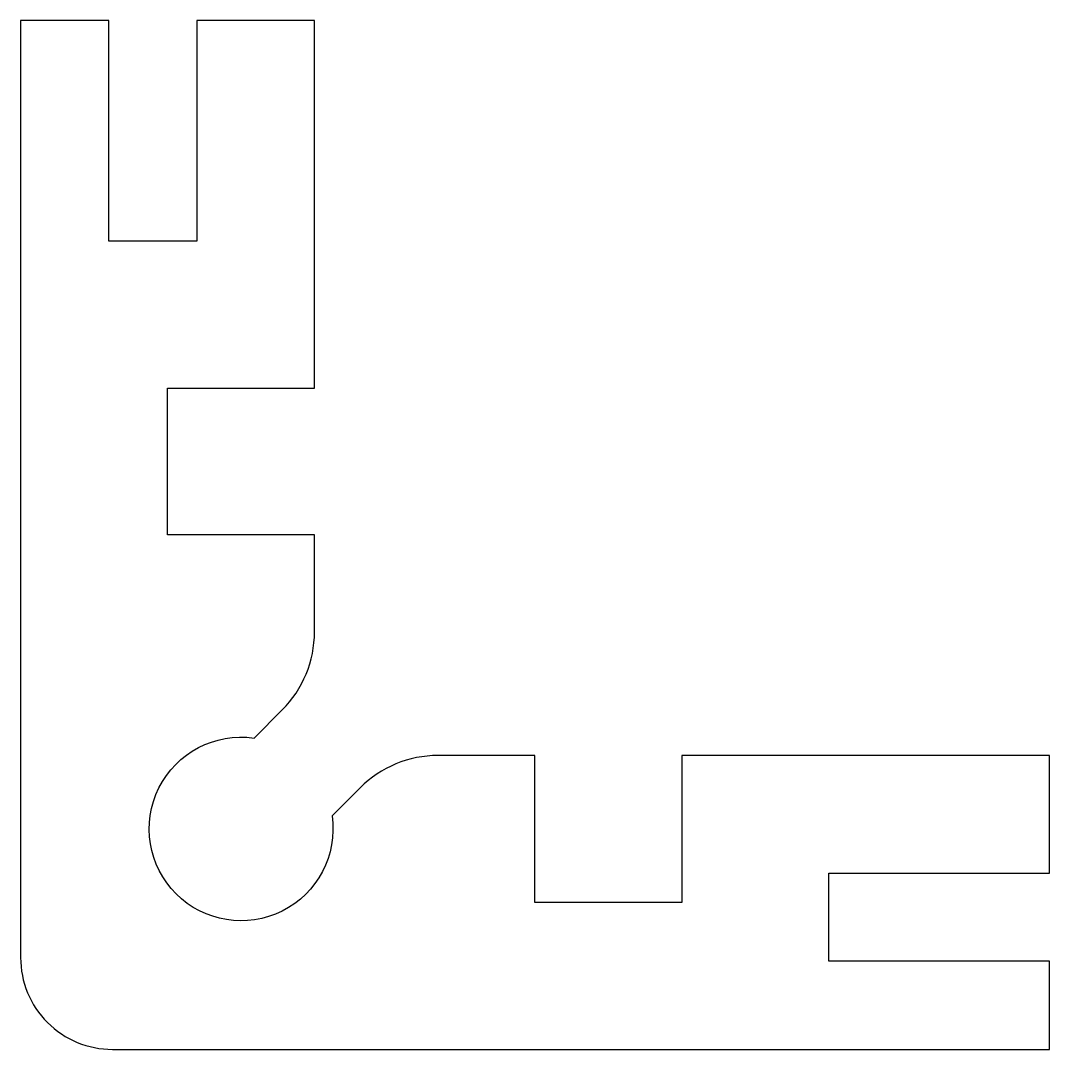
# Model space of a CAD drawing. Extents: x 531.2 to 545.2, y 414.2 to 428.2.
import ezdxf

# ---------------------------------------------------------------- set-up
doc = ezdxf.new("R2010")
doc.units = 0
doc.layers.add('ANA', color=220, linetype='CONTINUOUS')

msp = doc.modelspace()

# ---------------------------------------------------------------- linework, layer by layer
at = {"layer": 'ANA'}
msp.add_lwpolyline([(533.216, 423.175), (535.216, 423.175), (535.216, 428.175), (533.616, 428.175), (533.616, 425.175), (532.416, 425.175), (532.416, 428.175), (531.216, 428.175), (531.216, 415.425, 0.414214), (532.466, 414.175), (545.216, 414.175), (545.216, 415.375), (542.216, 415.375), (542.216, 416.575), (545.216, 416.575), (545.216, 418.175), (540.216, 418.175), (540.216, 416.175), (538.216, 416.175), (538.216, 418.175), (536.898, 418.175, 0.198912), (535.838, 417.736), (535.454, 417.352, -3), (534.393, 418.412), (534.777, 418.796, 0.198912), (535.216, 419.857), (535.216, 421.175), (533.216, 421.175)], format="xyb", close=True, dxfattribs=at)

doc.saveas('drawing.dxf')
